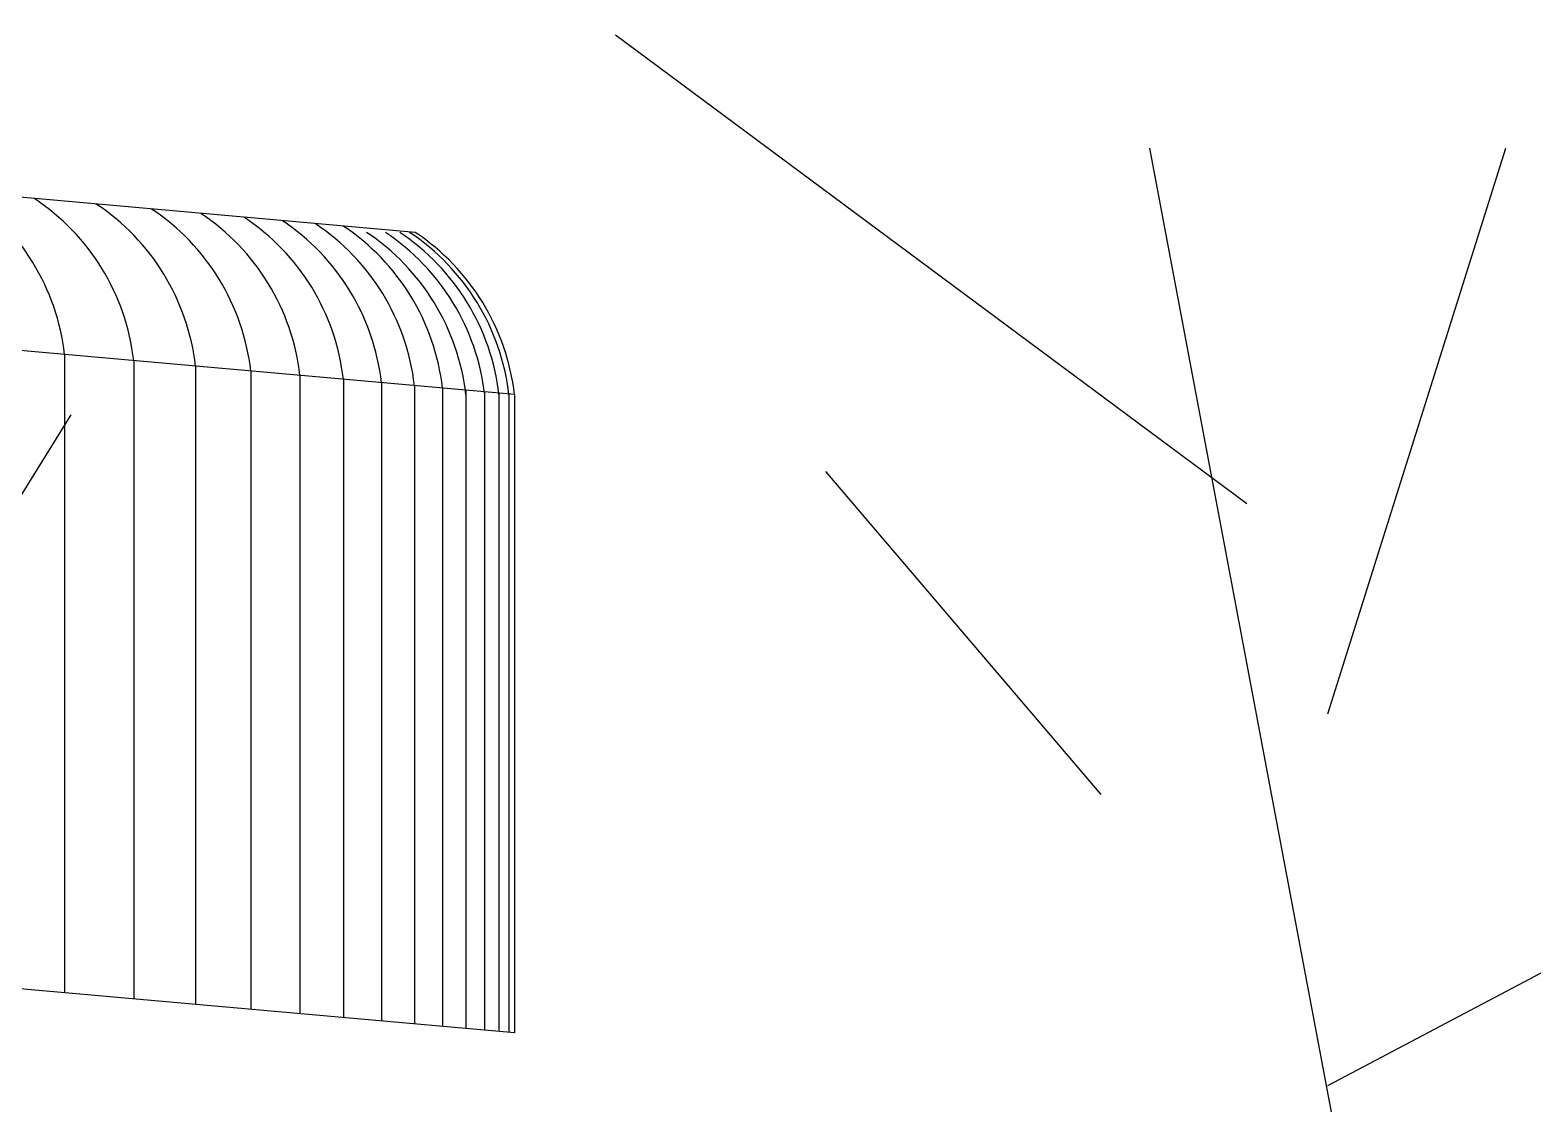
# Model space of a CAD drawing. Extents: x 115 to 1469, y 94 to 338.
# Drawn here: x 157.74 to 163.65, y 247.79 to 252.01 of the extents above; entities that cross this region are included whole.
import ezdxf

# ---------------------------------------------------------------- set-up
doc = ezdxf.new("R2010")
doc.units = 0
doc.layers.add('1', color=7, linetype='CONTINUOUS')

msp = doc.modelspace()

# ---------------------------------------------------------------- linework, layer by layer
at = {"layer": '1', "color": 21}
for p, q in [((159.2519, 251.2182), (150.2976, 252.0142)), ((159.6425, 250.5811), (150.2445, 251.4165)), ((157.8724, 250.7384), (157.8724, 248.2286)), ((158.1442, 250.7143), (158.1442, 248.2044)), ((158.3877, 250.6926), (158.3877, 248.1828)), ((158.6051, 250.6733), (158.6051, 248.1635)), ((158.7985, 250.6561), (158.7985, 248.1463)), ((158.9694, 250.6409), (158.9694, 248.1311)), ((159.1193, 250.6276), (159.1193, 248.1177)), ((159.249, 250.6161), (159.249, 248.1062)), ((159.3594, 250.6063), (159.3594, 248.0964)), ((159.4513, 250.5981), (159.4513, 248.0882)), ((159.5252, 250.5915), (159.5252, 248.0817)), ((159.5815, 250.5865), (159.5815, 248.0767)), ((159.6206, 250.583), (159.6206, 248.0732)), ((159.6425, 250.5811), (159.6425, 248.0712)), ((159.6425, 248.0712), (150.2445, 248.9067))]:
    msp.add_line(p, q, dxfattribs=at)
at = {"layer": '1', "color": 5}
for p, q in [((162.5247, 250.1515), (160.0403, 251.9945)), ((163.3528, 245.1309), (162.1425, 251.5496)), ((162.8432, 249.3253), (163.5439, 251.5496)), ((161.9514, 249.0076), (160.8684, 250.2786)), ((162.8432, 247.8636), (165.0091, 249.0076))]:
    msp.add_line(p, q, dxfattribs=at)
at = {"layer": '1', "color": 4}
msp.add_line((157.8966, 250.5011), (157.1887, 249.3616), dxfattribs=at)
at = {"layer": '1', "color": 21}
for centre in [(156.9923, 250.6372), (157.2642, 250.613), (157.5076, 250.5914), (157.725, 250.572), (157.9184, 250.5548), (158.0894, 250.5396), (158.2392, 250.5263), (158.3689, 250.5148), (158.4794, 250.505), (158.5713, 250.4798), (158.6452, 250.4798), (158.7015, 250.4798), (158.7405, 250.4798), (158.7625, 250.4798)]:
    msp.add_arc(centre, 0.8859, 6.56491, 56.45992, dxfattribs=at)

doc.saveas('drawing.dxf')
